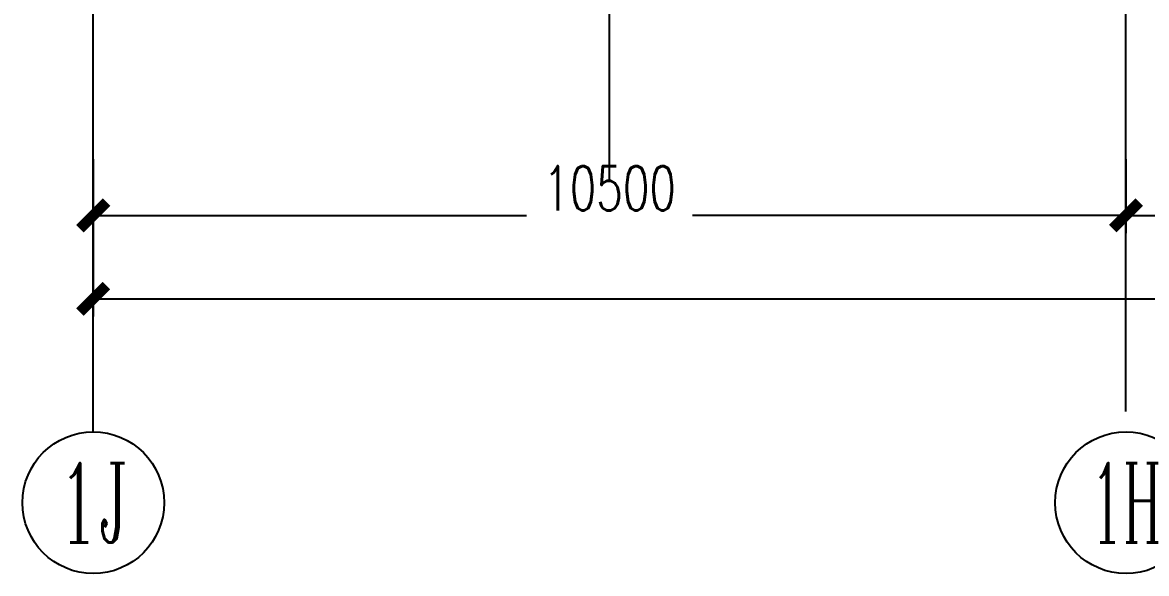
# Model space of a CAD drawing. Extents: x 220580 to 2027826, y -309201 to 71987.
# Drawn here: x 278229 to 289658, y -231283 to -225680 of the extents above; entities that cross this region are included whole.
import ezdxf
from ezdxf.enums import TextEntityAlignment as Align

# ---------------------------------------------------------------- set-up
doc = ezdxf.new("R2010")
doc.units = 0
for name, pattern in [('CENTER', [2, 1.25, -0.25, 0.25, -0.25]), ('DASH', [0.35, 0.25, -0.1]), ('DOTE', [2.42, 2, -0.2, 0.02, -0.2])]:
    doc.linetypes.add(name, pattern=pattern)
for name, color, linetype in [('3符号', 173, 'Continuous'), ('A-AXIS-DOTE', 14, 'DOTE'), ('A-AXIS-DP', 126, 'Continuous'), ('DIM', 173, 'Continuous'), ('DOTE', 1, 'CENTER')]:
    doc.layers.add(name, color=color, linetype=linetype)
doc.styles.add('_TCH_AXIS', font='COMPLEX', dxfattribs={"bigfont": 'GBCBIG'})
doc.styles.add('DHTEXT-1', font='ROMANS.shx', dxfattribs={"width": 0.7, "bigfont": 'CHINESE.shx'})
doc.dimstyles.new('ZN180', dxfattribs={"dimscale": 180, "dimtxt": 2.5, "dimasz": 1.5, "dimexe": 1, "dimexo": 2, "dimgap": 0.9, "dimtad": 1, "dimdec": 0, "dimdsep": 46, "dimtxsty": 'DHTEXT-1', "dimblk": 'ARCHTICK', "dimcen": 2.5, "dimclrd": 173, "dimclre": 173, "dimclrt": 7, "dimazin": 2, "dimtfac": 1, "dimtdec": 0, "dimtix": 1, "dimtmove": 2, "dimatfit": 3, "dimfxl": 0, "dimarcsym": 0})

# ---------------------------------------------------------------- blocks, each defined once
blk = doc.blocks.new('_ArchTick')
at = {"color": 0, "linetype": 'ByBlock', "const_width": 0.4}
blk.add_lwpolyline([(-0.5, -0.5), (0.5, 0.5)], dxfattribs=at)
blk = doc.blocks.new('*D1082')
at = {"layer": 'Defpoints', "color": 0, "ltscale": 1800, "transparency": 16777216}
for p in [(0, -2682), (125100, -2682), (125100, -4462)]:
    blk.add_point(p, dxfattribs=at)
at = {"layer": 'DIM', "color": 173, "linetype": 'ByBlock', "lineweight": -2, "ltscale": 1800, "transparency": 16777216}
for p, q in [((0, -3042), (0, -4642)), ((125100, -3042), (125100, -4642)), ((0, -4462), (61655, -4462)), ((125100, -4462), (63644, -4462))]:
    blk.add_line(p, q, dxfattribs=at)
at = {"layer": 'DIM', "color": 173, "lineweight": -2, "ltscale": 1800, "transparency": 16777216, "xscale": 270, "yscale": 270, "zscale": 270, "rotation": 180}
blk.add_blockref('_ArchTick', (0, -4462), dxfattribs=at)
at = {"layer": 'DIM', "color": 173, "lineweight": -2, "ltscale": 1800, "transparency": 16777216, "xscale": 270, "yscale": 270, "zscale": 270}
blk.add_blockref('_ArchTick', (125100, -4462), dxfattribs=at)
at = {"layer": 'DIM', "color": 7, "ltscale": 1800, "transparency": 16777216, "insert": (62650, -4187), "char_height": 450, "attachment_point": 5, "style": 'DHTEXT-1'}
blk.add_mtext('125100', dxfattribs=at)
blk = doc.blocks.new('*D1086')
at = {"layer": 'Defpoints', "color": 0, "ltscale": 1800, "transparency": 16777216}
for p in [(0, -2682), (10500, -2682), (10500, -3612)]:
    blk.add_point(p, dxfattribs=at)
at = {"layer": 'DIM', "color": 173, "linetype": 'ByBlock', "lineweight": -2, "ltscale": 1800, "transparency": 16777216}
for p, q in [((0, -3042), (0, -3792)), ((10500, -3042), (10500, -3792)), ((0, -3612), (4406, -3612)), ((10500, -3612), (6095, -3612))]:
    blk.add_line(p, q, dxfattribs=at)
at = {"layer": 'DIM', "color": 173, "lineweight": -2, "ltscale": 1800, "transparency": 16777216, "xscale": 270, "yscale": 270, "zscale": 270, "rotation": 180}
blk.add_blockref('_ArchTick', (0, -3612), dxfattribs=at)
at = {"layer": 'DIM', "color": 173, "lineweight": -2, "ltscale": 1800, "transparency": 16777216, "xscale": 270, "yscale": 270, "zscale": 270}
blk.add_blockref('_ArchTick', (10500, -3612), dxfattribs=at)
at = {"layer": 'DIM', "color": 7, "ltscale": 1800, "transparency": 16777216, "insert": (5250, -3337), "char_height": 450, "attachment_point": 5, "style": 'DHTEXT-1'}
blk.add_mtext('10500', dxfattribs=at)
blk = doc.blocks.new('*D1088')
at = {"layer": 'Defpoints', "color": 0, "ltscale": 1800, "transparency": 16777216}
for p in [(10500, -2682), (27000, -2682), (27000, -3612)]:
    blk.add_point(p, dxfattribs=at)
at = {"layer": 'DIM', "color": 173, "linetype": 'ByBlock', "lineweight": -2, "ltscale": 1800, "transparency": 16777216}
for p, q in [((10500, -3042), (10500, -3792)), ((27000, -3042), (27000, -3792)), ((10500, -3612), (17906, -3612)), ((27000, -3612), (19595, -3612))]:
    blk.add_line(p, q, dxfattribs=at)
at = {"layer": 'DIM', "color": 173, "lineweight": -2, "ltscale": 1800, "transparency": 16777216, "xscale": 270, "yscale": 270, "zscale": 270, "rotation": 180}
blk.add_blockref('_ArchTick', (10500, -3612), dxfattribs=at)
at = {"layer": 'DIM', "color": 173, "lineweight": -2, "ltscale": 1800, "transparency": 16777216, "xscale": 270, "yscale": 270, "zscale": 270}
blk.add_blockref('_ArchTick', (27000, -3612), dxfattribs=at)
at = {"layer": 'DIM', "color": 7, "ltscale": 1800, "transparency": 16777216, "insert": (18750, -3337), "char_height": 450, "attachment_point": 5, "style": 'DHTEXT-1'}
blk.add_mtext('16500', dxfattribs=at)
blk = doc.blocks.new('卓越-轴号')
blk.add_circle((0, 0), 4)
at = {"color": 0, "style": '_TCH_AXIS', "width": 1.041667, "flags": 8}
blk.add_attdef('A', text='', height=4.48, dxfattribs=at).set_placement((-2, -2.24), (2, -2.24), align=Align.FIT)
blk = doc.blocks.new('20250821141233')
at = {"layer": 'A-AXIS-DOTE'}
blk.add_line((0, -5813.6), (0, 18238.3), dxfattribs=at)
at = {"layer": 'DOTE', "ltscale": 180}
for p, q in [((0, -5813.6), (0, 18238.3)), ((10500, -5606.8), (10500, 18238.3)), ((5250, -3255), (5250, 17078.5))]:
    blk.add_line(p, q, dxfattribs=at)
at = {"layer": '3符号', "color": 7}
ref = blk.add_blockref('卓越-轴号', (1.1, -6533.6), dxfattribs=dict(at, xscale=180, yscale=180, zscale=180))
ref.add_attrib('A', '1J', dxfattribs={"layer": '0', "color": 0, "height": 806.4, "style": '_TCH_AXIS', "width": 0.721154}).set_placement((-358.9, -6936.8), (361.1, -6936.8), align=Align.FIT)
ref = blk.add_blockref('卓越-轴号', (10501.1, -6533.6), dxfattribs=dict(at, xscale=180, yscale=180, zscale=180))
ref.add_attrib('A', '1H', dxfattribs={"layer": '0', "color": 0, "height": 806.4, "style": '_TCH_AXIS', "width": 0.535714}).set_placement((10141.1, -6936.8), (10861.1, -6936.8), align=Align.FIT)
at = {"layer": 'DIM', "ltscale": 1800}
for base, p1, p2, picture, middle in [((125100, -4461.8), (0, -2682.5), (125100, -2682.5), '*D1082', (62650, -4186.8)), ((10500, -3611.8), (0, -2682.5), (10500, -2682.5), '*D1086', (5250, -3336.8)), ((27000, -3611.8), (10500, -2682.5), (27000, -2682.5), '*D1088', (18750, -3336.8))]:
    dim = blk.add_linear_dim(base=base, p1=p1, p2=p2, angle=0, dimstyle='ZN180', dxfattribs=at)
    dim.commit()
    dim.dimension.update_dxf_attribs({"geometry": picture, "text_midpoint": middle, "dimtype": 129})

msp = doc.modelspace()

# ---------------------------------------------------------------- linework, layer by layer
at = {"layer": 'A-AXIS-DOTE'}
for p, q in [((278948.2, -229842.5), (278948.2, -205790.6)), ((289448.2, -229635.8), (289448.2, -205790.6))]:
    msp.add_line(p, q, dxfattribs=at)
at = {"layer": 'A-AXIS-DOTE', "linetype": 'DASH'}
msp.add_line((284198.2, -227284), (284198.2, -206950.4), dxfattribs=at)

# ---------------------------------------------------------------- block references
at = {"layer": 'A-AXIS-DP', "ltscale": 2800}
msp.add_blockref('20250821141233', (278948.2, -224029), dxfattribs=at)

doc.saveas('drawing.dxf')
